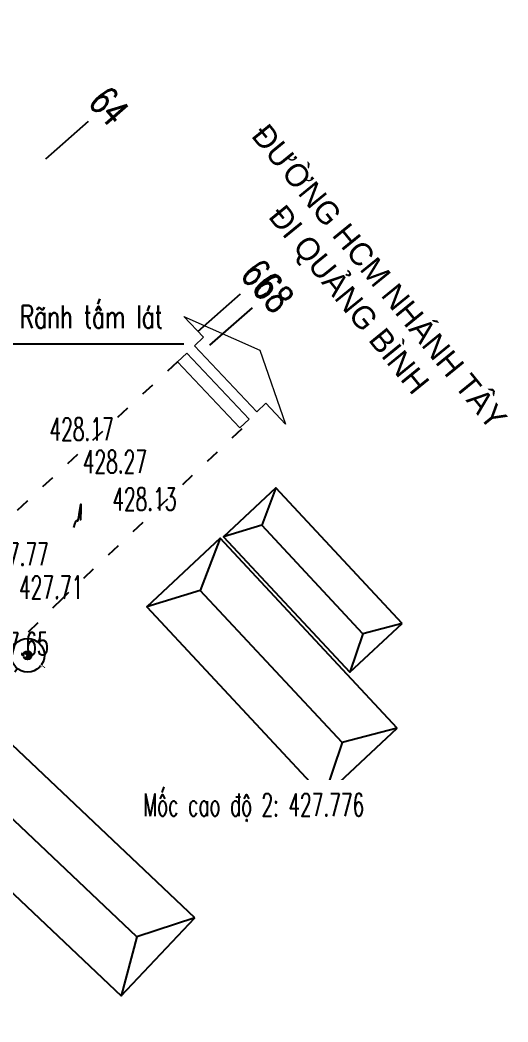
# Model space of a CAD drawing. Header units: centimetres. Extents: x 556321 to 560034, y 1839250 to 1840516.
# Drawn here: x 557248.2 to 557291.2, y 1839281.3 to 1839369.5 of the extents above; entities that cross this region are included whole.
import ezdxf
from ezdxf.enums import TextEntityAlignment as Align

# ---------------------------------------------------------------- set-up
doc = ezdxf.new("R2010")
doc.units = ezdxf.units.CM
doc.header["$MEASUREMENT"] = 0
doc.set_wipeout_variables(frame=1)
doc.linetypes.add('ACAD_ISO03W100', pattern=[30, 12, -18])
doc.linetypes.add('CENTER', pattern=[2, 1.25, -0.25, 0.25, -0.25])
for name, color, linetype in [('4', 21, 'Continuous'), ('CAO DO AN', 6, 'Continuous'), ('cao do Hien Trang', 6, 'Continuous'), ('cao do3', 2, 'Continuous'), ('Duong nhua Cu', 33, 'Continuous'), ('H1_DongMuc_Con', 3, 'Continuous'), ('Line1', 40, 'Continuous'), ('sh(bs)', 31, 'Continuous'), ('SH1', 4, 'Continuous'), ('so hoa', 4, 'Continuous'), ('Texttencoc', 5, 'Continuous'), ('thoat nuoc', 50, 'Continuous'), ('ThongSoTuyen_TuyenPDP', 7, 'Continuous'), ('TIM', 8, 'CENTER'), ('VANG', 2, 'Continuous')]:
    doc.layers.add(name, color=color, linetype=linetype)
doc.layers.add('Mep duong', color=241, linetype='Continuous', lineweight=50)
doc.styles.add('Khung ten', font='VHAVANB_3.TTF')
doc.styles.get("Standard").update_dxf_attribs({"font": 'Vnsimple.shx', "width": 0.7, "height": 2})
doc.styles.add('style1', font='vnsimple.shx', dxfattribs={"width": 0.7, "height": 1})
doc.dimstyles.get("Standard").update_dxf_attribs({"dimtxt": 0.18, "dimasz": 0.18, "dimexe": 0.18, "dimexo": 0.0625, "dimgap": 0.09, "dimtad": 0, "dimtih": 1, "dimtoh": 1, "dimdec": 4, "dimzin": 0, "dimdsep": 46, "dimtxsty": 'Standard', "dimcen": 0.09, "dimadec": 0, "dimazin": 0, "dimtfac": 1, "dimtdec": 4, "dimtofl": 0, "dimtmove": 0, "dimatfit": 3, "dimfxl": 0, "dimtolj": 1, "dimtzin": 0, "dimarcsym": 0})

# ---------------------------------------------------------------- blocks, each defined once
blk = doc.blocks.new('A$C61F2495E')
at = {"layer": 'Line1', "lineweight": -2}
blk.add_lwpolyline([(14.68833595956676, 5.256463934434578), (-0.4504163545789197, 2.926328669767827), (0.4504163544625044, -2.926328669767827), (15.58916866860818, -0.5961934051010758)], close=True, dxfattribs=at)
at = {"layer": 'Line1', "color": 8, "lineweight": -2}
for points in [[(14.68833595956676, 5.256463934434578), (13.55877088371199, 2.086946765892208), (15.58916866860818, -0.5961934051010758)], [(-0.4504163545789197, 2.926328669767827), (1.435625370591879, 0.2209694189950824), (0.4504163544625044, -2.926328669767827)], [(13.55877088371199, 2.086946765892208), (1.435625370591879, 0.2209694189950824)]]:
    blk.add_lwpolyline(points, dxfattribs=at)
at = {"layer": 'Line1', "lineweight": -2}
blk.add_lwpolyline([(15.58916866860818, -0.5961934051010758), (14.68833595956676, 5.256463934434578)], dxfattribs=at)
blk = doc.blocks.new('A$C7C2601D0')
at = {"layer": '4'}
h = blk.add_hatch(color=256, dxfattribs=at)
h.paths.add_polyline_path([(0, 0.1877254293740407, 0.4142135623730951), (-0.1877254293740407, 0), (0, 0)])
h.paths.add_polyline_path([(0.1877254293740407, 0), (0, 0), (0, -0.1877254293740407, 0.4142135623730951)])
for points in [[(-0.1877254293740407, 0), (0.1877254293740407, 0)], [(0, 0.1877254293740407), (0, -0.1877254293740407)]]:
    blk.add_lwpolyline(points, dxfattribs=at)
blk.add_circle((0, 0), 0.1877254293740407, dxfattribs=at)
at = {"layer": 'so hoa'}
for points in [[(0, 0.9352988136270142), (0, 0.7380441089244414)], [(-0.9352988136261047, 0), (-0.7380441089244414, 0)], [(0.7380441089244414, 0), (0.9352988136261047, 0)], [(0, -0.7380441089244414), (0, -0.9352988136251952)]]:
    blk.add_lwpolyline(points, dxfattribs=at)
blk.add_circle((0, 0), 0.7380441089244414, dxfattribs=at)
blk = doc.blocks.new('A$C1E3A08E7')
at = {"layer": 'VANG', "rotation": 102.7814768647459}
blk.add_blockref('A$C7C2601D0', (0, 0), dxfattribs=at)
blk = doc.blocks.new('A$C2A113424')
at = {"layer": 'Mep duong', "linetype": 'Continuous', "lineweight": 20, "extrusion": (-0.004496282055146948, 0.001719061481453282, 0.999988414070535)}
blk.add_lwpolyline([(4.322536986824867, 6.79247280023508), (4.830761154897329, 6.598165935739423), (3.402301987192789, 2.861923919200379), (2.89407781927676, 3.056230783792444), (2.44399803933625, 1.879013385726145), (2.335873058389854, 5.535508036274276), (4.772616766727176, 7.969690198559676), (4.322536986810312, 6.79247280047155)], dxfattribs=at)
blk.add_lwpolyline([(5.273641723522699, 6.428841570338148), (3.845182555903653, 2.692599553731802), (4.372020599101048, 2.491176137052379), (5.800479766678257, 6.227418153647811)], close=True, dxfattribs=at)

msp = doc.modelspace()

# ---------------------------------------------------------------- linework, layer by layer
at = {"layer": 'cao do Hien Trang', "color": 3, "lineweight": -2}
for centre in [(557254.6399982406, 1839332.47976925, 428.165), (557251.3373971872, 1839330.752160705, 427.624), (557257.5767168629, 1839329.626430725, 428.268), (557248.8817038322, 1839327.143743996, 427.796), (557260.1765115396, 1839326.328764333, 428.133), (557248.9156348514, 1839321.49043402, 427.771), (557251.9559016163, 1839318.565103953, 427.714), (557248.9170144054, 1839313.582447481, 427.65)]:
    msp.add_circle(centre, 0, dxfattribs=at)
at = {"layer": 'cao do3', "color": 6, "lineweight": -2}
msp.add_circle((557249.7428835557, 1839329.588118542, 427.856), 0, dxfattribs=at)
at = {"layer": 'Duong nhua Cu', "color": 8, "linetype": 'ACAD_ISO03W100', "ltscale": 0.1}
for points, elevation in [([(557262.1215716586, 1839339.412701445), (557248.8817038322, 1839327.143743996), (557244.0948537807, 1839322.78057272), (557243.728172085, 1839322.837048681), (557242.8800588357, 1839323.39563299), (557238.0090080414, 1839329.051572931), (557229.5757568758, 1839338.713173201), (557221.2165984239, 1839348.934966535), (557215.216349772, 1839356.081894904), (557211.9866360351, 1839359.01817234), (557205.707046862, 1839366.006412735), (557200.245088255, 1839369.527942115), (557194.7941143864, 1839370.407195141), (557191.5568847044, 1839369.759700749), (557183.9812784309, 1839364.113260314)], 428.165), ([(557267.7872559673, 1839333.516459105), (557251.9559016163, 1839318.565103953), (557245.3660368831, 1839312.027193599), (557226.0813107362, 1839294.051066966)], 428.133)]:
    msp.add_lwpolyline(points, dxfattribs=dict(at, elevation=elevation))
at = {"layer": 'H1_DongMuc_Con', "color": 8, "lineweight": -2, "elevation": 428}
msp.add_lwpolyline([(557252.990779038, 1839324.844147752), (557253.104389139, 1839325.204904158), (557253.1321503052, 1839325.285002323), (557253.1564491516, 1839325.348171472), (557253.1772856782, 1839325.394411603), (557253.194659885, 1839325.423722718), (557253.2116396141, 1839325.43946886), (557253.2312927073, 1839325.445014073), (557253.2536191647, 1839325.440358355), (557253.2786189865, 1839325.425501708), (557253.3062921724, 1839325.400444132), (557253.337807989, 1839325.414729026), (557253.3743357025, 1839325.517899791), (557253.4158753129, 1839325.709956426), (557253.4624268204, 1839325.990898933), (557253.5139902248, 1839326.36072731), (557253.5610457864, 1839326.695976262), (557253.594073765, 1839326.87318049), (557253.6130741608, 1839326.892339997), (557253.6180469737, 1839326.75345478), (557253.6089922038, 1839326.456524841), (557253.5945304986, 1839326.11816777), (557253.5832825056, 1839325.855001159), (557253.5752482249, 1839325.667025009), (557253.5704276565, 1839325.554239319), (557253.5688208004, 1839325.516644089), (557253.5688208004, 1839325.516644089)], dxfattribs=at)
at = {"layer": 'ThongSoTuyen_TuyenPDP', "color": 1, "lineweight": -2}
for p, q in [((557250.516757052, 1839357.295279078), (557254.2678938045, 1839360.601178814)), ((557263.9221804792, 1839342.084419545), (557267.6733172316, 1839345.390319281)), ((557264.986547958, 1839340.876703556), (557268.7376847104, 1839344.182603292))]:
    msp.add_line(p, q, dxfattribs=at)

# ---------------------------------------------------------------- block references
at = {"layer": 'Line1', "lineweight": -2}
for p, xscale, yscale, zscale, rotation in [((557268.4882463505, 1839326.162400577), 1.0649280903326, 1.0649280903326, 1.0649280903326, 304.2444120563233), ((557262.63802223, 1839320.861437354), 1.493231710276774, 1.493231710276774, 1.493231710276774, 304.291792075068), ((557242.6112526257, 1839303.852678631), 1.599030307722261, 1.599030307722261, 1.599030307722261, 307.8631593533808)]:
    msp.add_blockref('A$C61F2495E', p, dxfattribs=dict(at, xscale=xscale, yscale=yscale, zscale=zscale, rotation=rotation))
at = {"layer": 'Texttencoc', "xscale": 2.000000000024899, "yscale": 2.000000000024899, "zscale": 2.000000000024899, "rotation": 220.0615765080172}
msp.add_blockref('A$C1E3A08E7', (557248.9170144054, 1839313.582447481, 842.006), dxfattribs=at)
at = {"layer": 'thoat nuoc', "extrusion": (0.04150198674050397, 0.03919506375616149, 0.998369336505154), "xscale": 2.000519013265851, "yscale": 2.000519013265851, "zscale": 2.000519013265851, "rotation": 110.9233323269397}
msp.add_blockref('A$C2A113424', (954629.1415611192, -1665317.246069482, 95647.94677864021), dxfattribs=at)

# ---------------------------------------------------------------- texts
at = {"layer": 'CAO DO AN', "color": 6, "lineweight": -2, "width": 0.6}
for s, p in [('428.17', (557250.8388754218, 1839332.479562808, 841.3335)), ('428.27', (557253.775594044, 1839329.626224284, 841.4365)), ('428.13', (557256.3753887208, 1839326.328557891, 841.3015)), ('427.77', (557245.1145120326, 1839321.490227578, 840.9395)), ('427.71', (557248.1547787974, 1839318.564897512, 840.8824999999999))]:
    msp.add_text(s, height=2, dxfattribs=at).set_placement(p)
at = {"layer": 'cao do3', "color": 6, "lineweight": -2, "width": 0.6}
msp.add_text('427.65', height=2, dxfattribs=at).set_placement((557245.1158915865, 1839313.582241039, 840.8185))
at = {"layer": 'sh(bs)', "color": 7, "lineweight": -2, "insert": (557269.3265026937, 1839361.503298101, -426.382554719043), "char_height": 1.999999999999999, "width": 35.90361930775779, "attachment_point": 1, "rotation": 309.144388871532, "style": 'Khung ten'}
msp.add_mtext('\\pi1.2287;®\xadêng hcm nh¸nh t©y \\P\\pi7.7;®i qu¶ng b×nh', dxfattribs=at)
at = {"layer": 'ThongSoTuyen_TuyenPDP', "color": 1, "lineweight": -2, "width": 0.7}
for s, p in [('64', (557254.1811036128, 1839362.212105431)), ('66', (557267.5838504191, 1839347.004283005)), ('68', (557268.6562477602, 1839345.787455696))]:
    msp.add_text(s, height=2.5, rotation=311.3899244701698, dxfattribs=at).set_placement(p)
at = {"layer": 'TIM', "color": 3, "insert": (557248.2375219516, 1839344.383751286), "char_height": 1.999999999999999, "width": 25.11697767073442, "attachment_point": 1, "style": 'style1'}
msp.add_mtext('R·nh tÊm l¸t', dxfattribs=at)

# ---------------------------------------------------------------- leaders
at = {"layer": 'SH1'}
msp.add_leader([(557241.9563198343, 1839320.878966218), (557247.2237448925, 1839340.987120241), (557262.682026854, 1839340.987120241)], dimstyle='Standard', override={"dimasz": 1, "dimgap": 0.09, "dimtad": 0, "dimldrblk": 'Open30'}, dxfattribs=at)

# ---------------------------------------------------------------- next in the draw order: wipeouts: each hides what was drawn before it
at = {"color": 8, "linetype": 'ByBlock'}
msp.add_wipeout([(557257.9966427691, 1839298.20292078), (557257.8106391721, 1839298.2368642297), (557257.6390185584, 1839298.3028876006), (557257.4673489532, 1839298.4107220122), (557257.347666375, 1839298.5208415454), (557257.2733656324, 1839298.6114242985), (557257.1533851264, 1839298.8290982614), (557257.1054046684, 1839298.9857978462), (557257.0835781777, 1839299.1499022322), (557257.0862237788, 1839299.2870582505), (557257.0862237788, 1839299.2870582505), (557257.0823585456, 1839299.218480008), (557257.0819585457, 1839301.2401845814), (557257.0825677206, 1839301.6421551236), (557257.1342341432, 1839301.9254961559), (557257.2287922417, 1839302.128000295), (557257.3747532677, 1839302.3133482127), (557257.495740837, 1839302.4164842102), (557257.6601083032, 1839302.5129874912), (557257.820368007, 1839302.5714943826), (557257.820368007, 1839302.5714943826), (557258.081833163, 1839302.6063063305), (557259.7000662748, 1839302.6064548567), (557249.1261752634, 1839313.652216031), (557260.8897180874, 1839302.6067054302), (557279.4198171276, 1839302.6097785085), (557279.7019267803, 1839302.6062768425), (557279.9695387215, 1839302.5928131756), (557280.205498413, 1839302.5175399305), (557280.4929807597, 1839302.3169837862), (557280.7221805552, 1839301.9611688047), (557280.7824701674, 1839301.6930310722), (557280.7859494258, 1839301.4949735634), (557280.7859724724, 1839301.2438739196), (557280.7863782757, 1839299.158931024), (557280.6543036243, 1839298.706060468), (557280.3885160567, 1839298.4043589411), (557280.3885160567, 1839298.4043589411), (557280.3885160567, 1839298.4043589411), (557280.3885160567, 1839298.4043589411), (557280.1445926132, 1839298.2691102638), (557279.9948835222, 1839298.2247277072), (557279.8669550001, 1839298.2060000135), (557279.7677910483, 1839298.20292078)], dxfattribs=at).dxf.layer = 'TIM'

# ---------------------------------------------------------------- next in the draw order: texts
at = {"layer": 'TIM', "color": 3, "style": 'style1', "width": 0.6}
msp.add_text('Mèc cao ®é 2: 427.776', height=1.999999999999999, dxfattribs=at).set_placement((557268.8287799391, 1839299.416580759), align=Align.CENTER)

doc.saveas('drawing.dxf')
